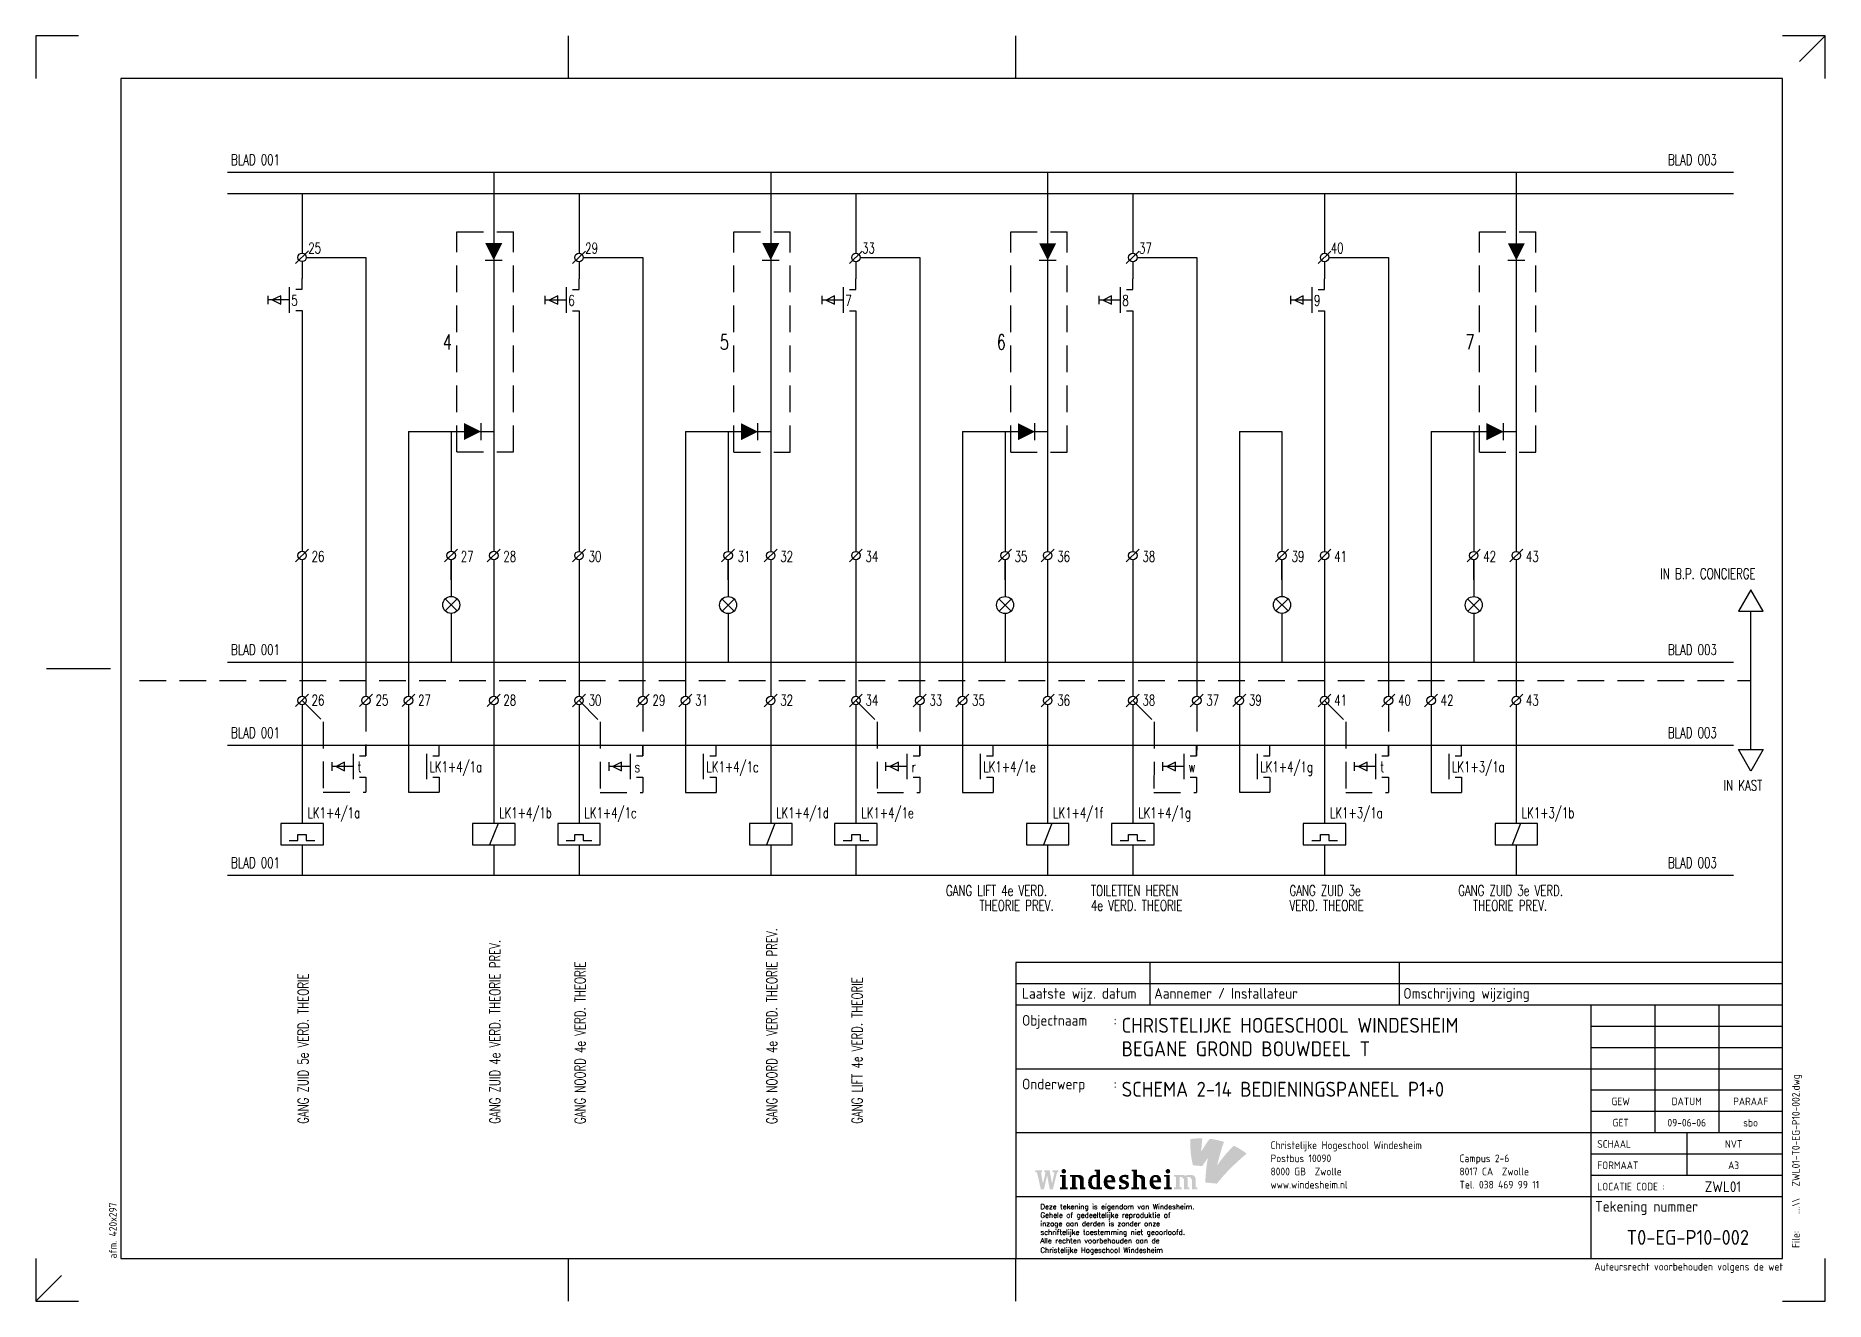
# Model space of a CAD drawing. Header units: millimetres. Extents: x 0 to 420, y 0 to 297.
import ezdxf
from ezdxf.enums import TextEntityAlignment as Align

# ---------------------------------------------------------------- set-up
doc = ezdxf.new("R2010")
doc.units = ezdxf.units.MM
doc.linetypes.add('HIDDEN', pattern=[9.375, 6.25, -3.125])
for name, color, linetype in [('00att018', 1, 'CONTINUOUS'), ('00att025', 2, 'CONTINUOUS'), ('00att035', 3, 'CONTINUOUS'), ('00att050', 4, 'CONTINUOUS'), ('00kad018', 1, 'CONTINUOUS'), ('00kad025', 2, 'CONTINUOUS'), ('00kad070', 5, 'CONTINUOUS'), ('BL$2----_KADER', 7, 'CONTINUOUS'), ('BL$4----_LOGO', 7, 'CONTINUOUS'), ('BL$4----_STEMPEL', 7, 'CONTINUOUS'), ('ByLayer', 2, 'CONTINUOUS'), ('D25', 1, 'CONTINUOUS'), ('D35', 2, 'CONTINUOUS'), ('LAAG_1', 160, 'CONTINUOUS')]:
    doc.layers.add(name, color=color, linetype=linetype)
doc.styles.add('EDU', font='ROMANS.SHX', dxfattribs={"height": 2.5})
doc.styles.add('ISO', font='isocp.shx')
doc.styles.add('ROMANS', font='ROMANS.SHX', dxfattribs={"width": 0.7})

# ---------------------------------------------------------------- blocks, each defined once
blk = doc.blocks.new('a3-windesheim-hor')
at = {"layer": '00kad018', "color": 1}
for p, q in [((0, 297), (0, 287)), ((10, 297), (0, 297)), ((125, 287), (125, 297)), ((230, 287), (230, 297)), ((420, 297), (410, 297)), ((420, 297), (414, 291)), ((420, 287), (420, 297)), ((2.5, 148.5), (17.5, 148.5)), ((0, 10), (0, 0)), ((125, 0), (125, 10)), ((230, 0), (230, 10)), ((420, 0), (420, 10)), ((0, 0), (6, 6)), ((0, 0), (10, 0)), ((410, 0), (420, 0))]:
    blk.add_line(p, q, dxfattribs=at)
at = {"layer": '00kad070', "color": 5}
for p, q in [((20, 287), (20, 10)), ((410, 287), (20, 287)), ((410, 10), (410, 287)), ((20, 10), (410, 10))]:
    blk.add_line(p, q, dxfattribs=at)
at = {"layer": '00att018', "color": 1, "style": 'ISO'}
blk.add_text('afm. 420x297', height=1.8, rotation=90, dxfattribs=at).set_placement((19, 10))
blk.add_text('Auteursrecht voorbehouden volgens de wet', height=1.8, dxfattribs=at).set_placement((410.08, 7.2), align=Align.RIGHT)
blk = doc.blocks.new('AI9-BLK4')
at = {"layer": 'LAAG_1'}
h = blk.add_hatch(color=40, dxfattribs=at)
edge = h.paths.add_edge_path()
edge.add_spline(control_points=[(7.13, 7.18), (4.76, 4.71), (2.6, 2.64), (-0.67, -2.09), (0, 0.48), (1.33, 5.88), (2.58, 8.98), (0.66, 9.66), (-2.22, 10.26), (-4.13, 10.42), (-5.47, 8.84), (-7.52, 5.49), (-8.07, 4.43), (-8, 6.89), (-7.74, 9.27), (-7.64, 10.61), (-9.57, 10.7), (-11, 10.61), (-13.21, 10.31), (-13.29, 6), (-13.05, 2.03), (-12.01, -2), (-10.76, -2.09), (-7.6, -2.36), (-7.6, -2.36), (-7.12, -1.66), (-6.13, -0.03), (-4.98, 1.41), (-5.44, -0.9), (-5.87, -4.06), (-6.06, -7.16), (-6.12, -8.14), (-6.15, -9.12), (-6.16, -10.06), (-4.67, -10.18), (-0.96, -10.58), (-0.72, -10.61), (-0.72, -10.61), (-0.71, -10.6), (-0.71, -10.6), (-0.7, -10.59), (-0.7, -10.58), (-0.69, -10.58), (0.69, -8.77), (2.26, -6.96), (3.63, -5.5), (4.7, -4.37), (5.74, -3.33), (6.72, -2.37), (9.27, 0.11), (11.5, 2.08), (13.21, 3.49), (11.03, 5.13), (9.48, 6.13), (7.13, 7.18)], knot_values=[0, 0, 0, 0, 1, 1, 1, 2, 2, 2, 3, 3, 3, 4, 4, 4, 5, 5, 5, 6, 6, 6, 7, 7, 7, 8, 8, 8, 9, 9, 9, 10, 10, 10, 11, 11, 11, 12, 12, 12, 13, 13, 13, 14, 14, 14, 15, 15, 15, 16, 16, 16, 17, 17, 17, 18, 18, 18, 18], degree=3, periodic=0)
h = blk.add_hatch(color=154, dxfattribs=at)
edge = h.paths.add_edge_path()
edge.add_spline(control_points=[(-0.71, -10.6), (-0.71, -10.6), (-0.71, -10.6), (-0.71, -10.6), (-0.74, -10.63), (-0.72, -10.62), (-0.71, -10.6)], knot_values=[0, 0, 0, 0, 1, 1, 1, 2, 2, 2, 2], degree=3, periodic=0)
h = blk.add_hatch(color=154, dxfattribs=at)
edge = h.paths.add_edge_path()
edge.add_spline(control_points=[(-0.71, -10.6), (-0.71, -10.6), (-0.7, -10.6), (-0.7, -10.6), (-0.67, -10.57), (-0.69, -10.59), (-0.71, -10.6)], knot_values=[0, 0, 0, 0, 1, 1, 1, 2, 2, 2, 2], degree=3, periodic=0)
blk = doc.blocks.new('AI9-BLK3')
at = {"layer": 'LAAG_1'}
h = blk.add_hatch(color=154, dxfattribs=at)
edge = h.paths.add_edge_path()
edge.add_spline(control_points=[(-27.78, 3.24), (-27.78, 3.24), (-29.75, -4.72), (-29.75, -4.72), (-29.75, -4.72), (-31.22, -4.72), (-31.22, -4.72), (-31.22, -4.72), (-32.46, 1.79), (-32.46, 1.79), (-32.46, 1.79), (-33.95, -4.72), (-33.95, -4.72), (-33.95, -4.72), (-35.41, -4.72), (-35.41, -4.72), (-35.41, -4.72), (-37.24, 3.24), (-37.24, 3.24), (-37.24, 3.24), (-38.03, 3.24), (-38.03, 3.24), (-38.03, 3.24), (-38.03, 4.16), (-38.03, 4.16), (-38.03, 4.16), (-34.81, 4.16), (-34.81, 4.16), (-34.81, 4.16), (-34.81, 3.24), (-34.81, 3.24), (-34.81, 3.24), (-35.38, 3.24), (-35.38, 3.24), (-35.38, 3.24), (-34.43, -2.11), (-34.43, -2.11), (-34.43, -2.11), (-33.18, 3.26), (-33.18, 3.26), (-33.18, 3.26), (-33.73, 3.26), (-33.73, 3.26), (-33.73, 3.26), (-33.73, 4.16), (-33.73, 4.16), (-33.73, 4.16), (-31.32, 4.16), (-31.32, 4.16), (-31.32, 4.16), (-30.15, -2.11), (-30.15, -2.11), (-30.15, -2.11), (-29.03, 3.24), (-29.03, 3.24), (-29.03, 3.24), (-29.84, 3.24), (-29.84, 3.24), (-29.84, 3.24), (-29.84, 4.16), (-29.84, 4.16), (-29.84, 4.16), (-27.18, 4.16), (-27.18, 4.16), (-27.18, 4.16), (-27.18, 3.24), (-27.18, 3.24), (-27.18, 3.24), (-27.78, 3.24), (-27.78, 3.24)], knot_values=[0, 0, 0, 0, 1, 1, 1, 2, 2, 2, 3, 3, 3, 4, 4, 4, 5, 5, 5, 6, 6, 6, 7, 7, 7, 8, 8, 8, 9, 9, 9, 10, 10, 10, 11, 11, 11, 12, 12, 12, 13, 13, 13, 14, 14, 14, 15, 15, 15, 16, 16, 16, 17, 17, 17, 18, 18, 18, 19, 19, 19, 20, 20, 20, 21, 21, 21, 22, 22, 22, 23, 23, 23, 23], degree=3, periodic=0)
h = blk.add_hatch(color=154, dxfattribs=at)
edge = h.paths.add_edge_path()
edge.add_spline(control_points=[(-26.42, -4.7), (-26.42, -4.7), (-26.42, -3.87), (-26.42, -3.87), (-26.42, -3.87), (-25.47, -3.87), (-25.47, -3.87), (-25.47, -3.87), (-25.47, 1.17), (-25.47, 1.17), (-25.47, 1.17), (-26.42, 1.17), (-26.42, 1.17), (-26.42, 1.17), (-26.42, 1.99), (-26.42, 1.99), (-26.42, 1.99), (-23.75, 1.99), (-23.75, 1.99), (-23.75, 1.99), (-23.75, -3.87), (-23.75, -3.87), (-23.75, -3.87), (-22.88, -3.87), (-22.88, -3.87), (-22.88, -3.87), (-22.88, -4.7), (-22.88, -4.7), (-22.88, -4.7), (-26.42, -4.7), (-26.42, -4.7)], knot_values=[0, 0, 0, 0, 1, 1, 1, 2, 2, 2, 3, 3, 3, 4, 4, 4, 5, 5, 5, 6, 6, 6, 7, 7, 7, 8, 8, 8, 9, 9, 9, 10, 10, 10, 10], degree=3, periodic=0)
edge = h.paths.add_edge_path()
edge.add_spline(control_points=[(-24.66, 2.67), (-25.25, 2.67), (-25.71, 3.15), (-25.71, 3.74), (-25.71, 4.33), (-25.25, 4.79), (-24.66, 4.79), (-24.07, 4.79), (-23.58, 4.33), (-23.58, 3.74), (-23.58, 3.15), (-24.07, 2.67), (-24.66, 2.67)], knot_values=[0, 0, 0, 0, 1, 1, 1, 2, 2, 2, 3, 3, 3, 4, 4, 4, 4], degree=3, periodic=0)
h = blk.add_hatch(color=154, dxfattribs=at)
edge = h.paths.add_edge_path()
edge.add_spline(control_points=[(-17.02, -4.7), (-17.02, -4.7), (-17.02, -0.94), (-17.02, -0.94), (-17.02, -0.3), (-17.19, 0.21), (-17.5, 0.52), (-17.87, 0.9), (-18.34, 1.07), (-18.89, 1.07), (-18.95, 1.07), (-19.03, 1.07), (-19.09, 1.06), (-19.09, 1.06), (-19.09, -3.87), (-19.09, -3.87), (-19.09, -3.87), (-18.24, -3.87), (-18.24, -3.87), (-18.24, -3.87), (-18.24, -4.7), (-18.24, -4.7), (-18.24, -4.7), (-21.72, -4.7), (-21.72, -4.7), (-21.72, -4.7), (-21.72, -3.87), (-21.72, -3.87), (-21.72, -3.87), (-20.8, -3.87), (-20.8, -3.87), (-20.8, -3.87), (-20.8, 1.17), (-20.8, 1.17), (-20.8, 1.17), (-21.72, 1.17), (-21.72, 1.17), (-21.72, 1.17), (-21.72, 1.99), (-21.72, 1.99), (-21.72, 1.99), (-19.44, 1.99), (-19.44, 1.99), (-19.15, 1.99), (-18.89, 2.03), (-18.56, 2.03), (-16.96, 2.03), (-16.32, 1.86), (-15.88, 1.41), (-15.46, 1), (-15.3, 0.57), (-15.3, -0.15), (-15.3, -0.15), (-15.3, -3.87), (-15.3, -3.87), (-15.3, -3.87), (-14.5, -3.87), (-14.5, -3.87), (-14.5, -3.87), (-14.5, -4.7), (-14.5, -4.7), (-14.5, -4.7), (-17.02, -4.7), (-17.02, -4.7)], knot_values=[0, 0, 0, 0, 1, 1, 1, 2, 2, 2, 3, 3, 3, 4, 4, 4, 5, 5, 5, 6, 6, 6, 7, 7, 7, 8, 8, 8, 9, 9, 9, 10, 10, 10, 11, 11, 11, 12, 12, 12, 13, 13, 13, 14, 14, 14, 15, 15, 15, 16, 16, 16, 17, 17, 17, 18, 18, 18, 19, 19, 19, 20, 20, 20, 21, 21, 21, 21], degree=3, periodic=0)
h = blk.add_hatch(color=154, dxfattribs=at)
edge = h.paths.add_edge_path(flags=16)
edge.add_spline(control_points=[(-6.76, -4.7), (-6.76, -4.7), (-6.76, -3.87), (-6.76, -3.87), (-6.76, -3.87), (-7.62, -3.87), (-7.62, -3.87), (-7.62, -3.87), (-7.62, 4.46), (-7.62, 4.46), (-7.62, 4.46), (-10.2, 4.46), (-10.2, 4.46), (-10.2, 4.46), (-10.2, 3.64), (-10.2, 3.64), (-10.2, 3.64), (-9.32, 3.64), (-9.32, 3.64), (-9.32, 3.64), (-9.32, 1.95), (-9.32, 1.95), (-9.59, 2), (-9.79, 2.04), (-10.19, 2.04), (-11.95, 2.04), (-13.23, 0.68), (-13.23, -1.45), (-13.23, -3.83), (-12.29, -4.77), (-10.28, -4.77), (-9.86, -4.77), (-9.32, -4.7), (-9.12, -4.7), (-9.12, -4.7), (-6.76, -4.7), (-6.76, -4.7)], knot_values=[0, 0, 0, 0, 1, 1, 1, 2, 2, 2, 3, 3, 3, 4, 4, 4, 5, 5, 5, 6, 6, 6, 7, 7, 7, 8, 8, 8, 9, 9, 9, 10, 10, 10, 11, 11, 11, 12, 12, 12, 12], degree=3, periodic=0)
edge = h.paths.add_edge_path()
edge.add_spline(control_points=[(-9.28, -3.73), (-9.49, -3.76), (-9.62, -3.78), (-9.79, -3.78), (-10.77, -3.78), (-11.52, -3.12), (-11.52, -1.21), (-11.52, 0.4), (-10.88, 1.06), (-10, 1.06), (-9.71, 1.06), (-9.48, 1.02), (-9.28, 0.97), (-9.28, 0.97), (-9.28, -3.73), (-9.28, -3.73)], knot_values=[0, 0, 0, 0, 1, 1, 1, 2, 2, 2, 3, 3, 3, 4, 4, 4, 5, 5, 5, 5], degree=3, periodic=0)
h = blk.add_hatch(color=154, dxfattribs=at)
edge = h.paths.add_edge_path(flags=16)
edge.add_spline(control_points=[(-0.43, -1.4), (-0.43, 1.03), (-1.16, 2.05), (-3.05, 2.05), (-4.8, 2.05), (-5.93, 0.7), (-5.93, -1.35), (-5.93, -3.59), (-4.75, -4.76), (-2.66, -4.76), (-1.92, -4.76), (-1.25, -4.65), (-0.71, -4.43), (-0.71, -4.43), (-0.71, -3.47), (-0.71, -3.47), (-1.15, -3.57), (-1.59, -3.59), (-2.01, -3.59), (-3.43, -3.59), (-4.18, -2.54), (-4.18, -1.4), (-4.18, -1.4), (-0.43, -1.4), (-0.43, -1.4)], knot_values=[0, 0, 0, 0, 1, 1, 1, 2, 2, 2, 3, 3, 3, 4, 4, 4, 5, 5, 5, 6, 6, 6, 7, 7, 7, 8, 8, 8, 8], degree=3, periodic=0)
edge = h.paths.add_edge_path()
edge.add_spline(control_points=[(-2.19, -0.48), (-2.19, -0.48), (-4.21, -0.48), (-4.21, -0.48), (-4.21, 0.48), (-3.76, 1.08), (-3.17, 1.08), (-2.58, 1.08), (-2.19, 0.63), (-2.19, -0.48)], knot_values=[0, 0, 0, 0, 1, 1, 1, 2, 2, 2, 3, 3, 3, 3], degree=3, periodic=0)
h = blk.add_hatch(color=154, dxfattribs=at)
edge = h.paths.add_edge_path()
edge.add_spline(control_points=[(3.18, -4.79), (2.42, -4.79), (1.53, -4.63), (1.31, -4.55), (1.31, -4.55), (1.31, -2.67), (1.31, -2.67), (1.31, -2.67), (2.34, -2.67), (2.34, -2.67), (2.34, -2.67), (2.34, -3.62), (2.34, -3.62), (2.58, -3.7), (2.94, -3.79), (3.32, -3.79), (4.14, -3.79), (4.53, -3.52), (4.53, -3.03), (4.53, -2.53), (4.09, -2.3), (3.53, -2.1), (3.53, -2.1), (2.71, -1.81), (2.71, -1.81), (1.84, -1.5), (1.32, -0.99), (1.32, 0.08), (1.32, 1.19), (2.31, 2.08), (3.93, 2.08), (4.57, 2.08), (5.29, 2), (5.66, 1.88), (5.66, 1.88), (5.66, 0.04), (5.66, 0.04), (5.66, 0.04), (4.69, 0.04), (4.69, 0.04), (4.69, 0.04), (4.69, 1), (4.69, 1), (4.43, 1.07), (4.17, 1.11), (3.89, 1.11), (3.16, 1.11), (2.8, 0.83), (2.8, 0.37), (2.8, -0.04), (3.05, -0.24), (3.64, -0.43), (3.64, -0.43), (4.44, -0.7), (4.44, -0.7), (5.37, -1.01), (6, -1.57), (6, -2.6), (6, -4), (4.84, -4.79), (3.18, -4.79)], knot_values=[0, 0, 0, 0, 1, 1, 1, 2, 2, 2, 3, 3, 3, 4, 4, 4, 5, 5, 5, 6, 6, 6, 7, 7, 7, 8, 8, 8, 9, 9, 9, 10, 10, 10, 11, 11, 11, 12, 12, 12, 13, 13, 13, 14, 14, 14, 15, 15, 15, 16, 16, 16, 17, 17, 17, 18, 18, 18, 19, 19, 19, 20, 20, 20, 20], degree=3, periodic=0)
h = blk.add_hatch(color=154, dxfattribs=at)
edge = h.paths.add_edge_path()
edge.add_spline(control_points=[(11.81, -4.7), (11.81, -4.7), (11.81, -1.02), (11.81, -1.02), (11.81, -0.32), (11.67, 0.19), (11.34, 0.52), (10.95, 0.91), (10.48, 1.07), (9.97, 1.07), (9.88, 1.07), (9.79, 1.06), (9.75, 1.06), (9.75, 1.06), (9.75, -3.87), (9.75, -3.87), (9.75, -3.87), (10.59, -3.87), (10.59, -3.87), (10.59, -3.87), (10.59, -4.7), (10.59, -4.7), (10.59, -4.7), (7.11, -4.7), (7.11, -4.7), (7.11, -4.7), (7.11, -3.87), (7.11, -3.87), (7.11, -3.87), (8.03, -3.87), (8.03, -3.87), (8.03, -3.87), (8.03, 3.64), (8.03, 3.64), (8.03, 3.64), (7.16, 3.64), (7.16, 3.64), (7.16, 3.64), (7.16, 4.46), (7.16, 4.46), (7.16, 4.46), (9.75, 4.46), (9.75, 4.46), (9.75, 4.46), (9.75, 1.99), (9.75, 1.99), (9.93, 2), (10.23, 2.03), (10.54, 2.03), (11.88, 2.03), (12.52, 1.84), (12.96, 1.4), (13.39, 0.97), (13.53, 0.51), (13.53, -0.15), (13.53, -0.15), (13.53, -3.87), (13.53, -3.87), (13.53, -3.87), (14.34, -3.87), (14.34, -3.87), (14.34, -3.87), (14.34, -4.7), (14.34, -4.7), (14.34, -4.7), (11.81, -4.7), (11.81, -4.7)], knot_values=[0, 0, 0, 0, 1, 1, 1, 2, 2, 2, 3, 3, 3, 4, 4, 4, 5, 5, 5, 6, 6, 6, 7, 7, 7, 8, 8, 8, 9, 9, 9, 10, 10, 10, 11, 11, 11, 12, 12, 12, 13, 13, 13, 14, 14, 14, 15, 15, 15, 16, 16, 16, 17, 17, 17, 18, 18, 18, 19, 19, 19, 20, 20, 20, 21, 21, 21, 22, 22, 22, 22], degree=3, periodic=0)
h = blk.add_hatch(color=154, dxfattribs=at)
edge = h.paths.add_edge_path(flags=16)
edge.add_spline(control_points=[(21.09, -1.4), (21.09, 1.03), (20.36, 2.05), (18.47, 2.05), (16.72, 2.05), (15.6, 0.7), (15.6, -1.35), (15.6, -3.59), (16.77, -4.76), (18.87, -4.76), (19.6, -4.76), (20.27, -4.65), (20.81, -4.43), (20.81, -4.43), (20.81, -3.47), (20.81, -3.47), (20.37, -3.57), (19.93, -3.59), (19.52, -3.59), (18.09, -3.59), (17.35, -2.54), (17.35, -1.4), (17.35, -1.4), (21.09, -1.4), (21.09, -1.4)], knot_values=[0, 0, 0, 0, 1, 1, 1, 2, 2, 2, 3, 3, 3, 4, 4, 4, 5, 5, 5, 6, 6, 6, 7, 7, 7, 8, 8, 8, 8], degree=3, periodic=0)
edge = h.paths.add_edge_path()
edge.add_spline(control_points=[(19.33, -0.48), (19.33, -0.48), (17.31, -0.48), (17.31, -0.48), (17.31, 0.48), (17.76, 1.08), (18.35, 1.08), (18.94, 1.08), (19.33, 0.63), (19.33, -0.48)], knot_values=[0, 0, 0, 0, 1, 1, 1, 2, 2, 2, 3, 3, 3, 3], degree=3, periodic=0)
h = blk.add_hatch(color=154, dxfattribs=at)
edge = h.paths.add_edge_path()
edge.add_spline(control_points=[(22.47, -4.7), (22.47, -4.7), (22.47, -3.87), (22.47, -3.87), (22.47, -3.87), (23.42, -3.87), (23.42, -3.87), (23.42, -3.87), (23.42, 1.17), (23.42, 1.17), (23.42, 1.17), (22.47, 1.17), (22.47, 1.17), (22.47, 1.17), (22.47, 1.99), (22.47, 1.99), (22.47, 1.99), (25.13, 1.99), (25.13, 1.99), (25.13, 1.99), (25.13, -3.87), (25.13, -3.87), (25.13, -3.87), (26, -3.87), (26, -3.87), (26, -3.87), (26, -4.7), (26, -4.7), (26, -4.7), (22.47, -4.7), (22.47, -4.7)], knot_values=[0, 0, 0, 0, 1, 1, 1, 2, 2, 2, 3, 3, 3, 4, 4, 4, 5, 5, 5, 6, 6, 6, 7, 7, 7, 8, 8, 8, 9, 9, 9, 10, 10, 10, 10], degree=3, periodic=0)
edge = h.paths.add_edge_path()
edge.add_spline(control_points=[(24.23, 2.67), (23.64, 2.67), (23.18, 3.15), (23.18, 3.74), (23.18, 4.33), (23.64, 4.79), (24.23, 4.79), (24.82, 4.79), (25.31, 4.33), (25.31, 3.74), (25.31, 3.15), (24.82, 2.67), (24.23, 2.67)], knot_values=[0, 0, 0, 0, 1, 1, 1, 2, 2, 2, 3, 3, 3, 4, 4, 4, 4], degree=3, periodic=0)
h = blk.add_hatch(color=154, dxfattribs=at)
edge = h.paths.add_edge_path()
edge.add_spline(control_points=[(35.52, -4.7), (35.52, -4.7), (35.52, -0.89), (35.52, -0.89), (35.52, -0.3), (35.34, 0.21), (35.04, 0.52), (34.66, 0.9), (34.24, 1.07), (33.55, 1.07), (33.41, 1.07), (33.28, 1.05), (33.17, 1.03), (33.4, 0.83), (33.52, 0.35), (33.52, -0.07), (33.52, -0.07), (33.52, -3.87), (33.52, -3.87), (33.52, -3.87), (34.3, -3.87), (34.3, -3.87), (34.3, -3.87), (34.3, -4.7), (34.3, -4.7), (34.3, -4.7), (31.82, -4.7), (31.82, -4.7), (31.82, -4.7), (31.82, -0.89), (31.82, -0.89), (31.82, -0.18), (31.64, 0.24), (31.34, 0.53), (30.95, 0.92), (30.5, 1.07), (30.01, 1.07), (29.96, 1.07), (29.9, 1.06), (29.8, 1.06), (29.8, 1.06), (29.8, -3.87), (29.8, -3.87), (29.8, -3.87), (30.64, -3.87), (30.64, -3.87), (30.64, -3.87), (30.64, -4.7), (30.64, -4.7), (30.64, -4.7), (27.17, -4.7), (27.17, -4.7), (27.17, -4.7), (27.17, -3.87), (27.17, -3.87), (27.17, -3.87), (28.09, -3.87), (28.09, -3.87), (28.09, -3.87), (28.09, 1.17), (28.09, 1.17), (28.09, 1.17), (27.17, 1.17), (27.17, 1.17), (27.17, 1.17), (27.17, 1.99), (27.17, 1.99), (27.17, 1.99), (29.58, 1.99), (29.58, 1.99), (29.86, 1.99), (30.2, 2.03), (30.42, 2.03), (31.35, 2.03), (31.94, 1.93), (32.49, 1.67), (32.96, 1.86), (33.67, 2.01), (34.45, 2.01), (35.63, 2.01), (36.25, 1.82), (36.67, 1.4), (37.08, 0.99), (37.23, 0.53), (37.23, -0.08), (37.23, -0.08), (37.23, -3.87), (37.23, -3.87), (37.23, -3.87), (38.03, -3.87), (38.03, -3.87), (38.03, -3.87), (38.03, -4.7), (38.03, -4.7), (38.03, -4.7), (35.52, -4.7), (35.52, -4.7)], knot_values=[0, 0, 0, 0, 1, 1, 1, 2, 2, 2, 3, 3, 3, 4, 4, 4, 5, 5, 5, 6, 6, 6, 7, 7, 7, 8, 8, 8, 9, 9, 9, 10, 10, 10, 11, 11, 11, 12, 12, 12, 13, 13, 13, 14, 14, 14, 15, 15, 15, 16, 16, 16, 17, 17, 17, 18, 18, 18, 19, 19, 19, 20, 20, 20, 21, 21, 21, 22, 22, 22, 23, 23, 23, 24, 24, 24, 25, 25, 25, 26, 26, 26, 27, 27, 27, 28, 28, 28, 29, 29, 29, 30, 30, 30, 31, 31, 31, 32, 32, 32, 32], degree=3, periodic=0)
blk = doc.blocks.new('AI9-BLK2')
at = {"layer": 'LAAG_1', "color": 7}
for name, p in [('AI9-BLK4', (36.4, 1.35)), ('AI9-BLK3', (-11.59, -7.17))]:
    blk.add_blockref(name, p, dxfattribs=at)
blk = doc.blocks.new('CHW_ONDERHOEK')
at = {"layer": '00kad025', "color": 2}
for p, q in [((-190, 79.5), (-190, 69.5)), ((-10, 79.5), (-190, 79.5)), ((-158.5, 79.5), (-158.5, 69.5)), ((-100, 79.5), (-100, 69.5)), ((-10, 74.5), (-190, 74.5)), ((-40, 69.5), (-40, 39.5)), ((-25, 69.5), (-25, 39.5)), ((-10, 64.5), (-55, 64.5)), ((-10, 59.5), (-55, 59.5)), ((-10, 54.5), (-55, 54.5)), ((-10, 49.5), (-55, 49.5)), ((-32.5, 39.5), (-32.5, 34.5)), ((-32.5, 34.5), (-32.5, 29.5))]:
    blk.add_line(p, q, dxfattribs=at)
at = {"layer": '00kad070', "color": 5}
for p, q in [((-10, 69.5), (-190, 69.5)), ((-190, 69.5), (-190, 10)), ((-55, 69.5), (-55, 10)), ((-55, 54.5), (-190, 54.5)), ((-10, 44.5), (-55, 44.5)), ((-10, 39.5), (-190, 39.5)), ((-10, 34.5), (-55, 34.5)), ((-10, 29.5), (-55, 29.5)), ((-55, 24.5), (-190, 24.5)), ((-10, 24.5), (-55, 24.5))]:
    blk.add_line(p, q, dxfattribs=at)
at = {"layer": 'LAAG_1', "color": 7, "xscale": 0.5, "yscale": 0.5, "zscale": 0.5}
blk.add_blockref('AI9-BLK2', (-160.6, 32.22), dxfattribs=at)
at = {"layer": '00att018', "color": 1, "style": 'ISO'}
for s, p in [('GEW', (-48, 46)), ('DATUM', (-32.5, 46)), ('PARAAF', (-17.5, 46)), ('GET', (-48, 41))]:
    blk.add_text(s, height=1.8, dxfattribs=at).set_placement(p, align=Align.CENTER)
for s, p in [('SCHAAL', (-53.5, 36)), ('FORMAAT', (-53.5, 31))]:
    blk.add_text(s, height=1.8, dxfattribs=at).set_placement(p)
at = {"layer": '00att018', "color": 1, "linetype": 'Continuous', "style": 'EDU'}
for s, p in [('Deze tekening is eigendom van Windesheim.', (-184.2, 21.6)), ('Gehele of gedeeltelijke reproduktie of', (-184.2, 19.6)), ('inzage aan derden is zonder onze', (-184.2, 17.6)), ('schriftelijke toestemming niet geoorloofd.', (-184.2, 15.6)), ('Alle rechten voorbehouden aan de', (-184.2, 13.6)), ('Christelijke Hogeschool Windesheim', (-184.2, 11.38))]:
    blk.add_text(s, height=1.2, dxfattribs=at).set_placement(p)
at = {"layer": '00att018', "color": 1, "style": 'ISO', "width": 0.9}
blk.add_text('....\\\\', height=1.8, rotation=90, dxfattribs=at).set_placement((-6, 20.5))
at = {"layer": '00att018', "color": 1, "style": 'ISO'}
blk.add_text('File:', height=1.8, rotation=90, dxfattribs=at).set_placement((-6, 12.5))
for tag, p in [('WZ_CODED', (-48, 66.07)), ('WZ_DATUMD', (-32.5, 66.07)), ('WZ_WZGOEDD', (-17.5, 66.07)), ('WZ_CODEC', (-48, 61.07)), ('WZ_DATUMC', (-32.5, 61.07)), ('WZ_WZGOEDC', (-17.5, 61.07)), ('WZ_CODEB', (-48, 56.07)), ('WZ_DATUMB', (-32.5, 56.07)), ('WZ_WZGOEDB', (-17.5, 56.07)), ('WZ_CODEA', (-48, 51.07)), ('WZ_DATUMA', (-32.5, 51.07)), ('WZ_WZGOEDA', (-17.5, 51.07)), ('TKDATCREAT', (-32.5, 41)), ('TKINIT', (-17.5, 41)), ('TKSCHAAL', (-21.5, 36)), ('TKFORMAAT', (-21.5, 31))]:
    blk.add_attdef(tag, text='', height=1.8, dxfattribs=at).set_placement(p, align=Align.CENTER)
blk.add_attdef('DWGNAME', (-6, 26.93), '', height=1.8, rotation=90, dxfattribs=at)
at = {"layer": '00att025', "color": 2, "style": 'ISO'}
for s, p in [('Objectnaam', (-188.5, 64.67)), ('Onderwerp', (-188.5, 49.72)), ('Tekening nummer', (-54, 21))]:
    blk.add_text(s, height=2.5, dxfattribs=at).set_placement(p)
at = {"layer": '00att025', "style": 'ISO'}
for p in [(-167.02, 64.67), (-167.02, 49.78)]:
    blk.add_text(':', height=2.5, dxfattribs=at).set_placement(p)
at = {"layer": '00att025', "color": 1, "style": 'ISO'}
blk.add_text('LOCATIE CODE :', height=1.8, dxfattribs=at).set_placement((-53.5, 26))
at = {"layer": '00att025', "color": 2, "style": 'ISO'}
for tag, p in [('WZ_DATUM', (-184, 75.9)), ('WZ_AANNEMER_INSTALATEUR', (-157.5, 75.9)), ('WZ_OMSCHR', (-99, 75.9))]:
    blk.add_attdef(tag, p, '', height=2.5, dxfattribs=at)
at = {"layer": '00att025', "color": 3, "style": 'ISO'}
blk.add_attdef('TKVRIJ2', text='', height=2.5, dxfattribs=at).set_placement((-24, 25.62), align=Align.CENTER)
at = {"layer": '00att035', "color": 3, "style": 'ISO'}
for s, p in [('Laatste wijz. datum', (-188.5, 71)), ('Aannemer / Installateur', (-157.5, 71)), ('Omschrijving wijziging', (-99, 71))]:
    blk.add_text(s, height=2.5, dxfattribs=at).set_placement(p)
for tag, p in [('PROMSCHR', (-165.14, 63)), ('TK1OMSCHR', (-165.14, 57.5)), ('TK2OMSCHR', (-165.14, 48)), ('TKVRIJ1', (-165.14, 42.5))]:
    blk.add_attdef(tag, p, '', height=3.5, dxfattribs=at)
at = {"layer": '00att050', "color": 4, "style": 'ISO'}
blk.add_attdef('TKFASE', text='', height=5, dxfattribs=at).set_placement((-14.5, 82), align=Align.RIGHT)
blk.add_attdef('TKTEKNR', text='', height=3.5, dxfattribs=at).set_placement((-32.25, 13.23), align=Align.CENTER)
at = {"layer": 'BL$4----_LOGO', "color": 1, "style": 'ISO'}
for s, p in [('Christelijke Hogeschool Windesheim', (-130.19, 35.71)), ('Postbus 10090', (-130.19, 32.63)), ('Campus 2-6', (-85.85, 32.63)), ('8000 GB  Zwolle', (-130.19, 29.54)), ('8017 CA  Zwolle', (-85.85, 29.54)), ('www.windesheim.nl', (-130.19, 26.45)), ('Tel. 038 469 99 11', (-85.85, 26.45))]:
    blk.add_text(s, height=1.8, dxfattribs=at).set_placement(p)
blk = doc.blocks.new('SCHAK-03')
at = {"layer": 'ByLayer', "color": 1}
for p, q in [((0, 7.5), (0, 10)), ((-1.5, 7.5), (0, 7.5)), ((-1.5, 2.5), (0, 2.5)), ((0, 2.5), (0, 0))]:
    blk.add_line(p, q, dxfattribs=at)
at = {"layer": 'ByLayer'}
for p, q in [((-8, 6), (-8, 4)), ((-3, 8), (-3, 2))]:
    blk.add_line(p, q, dxfattribs=at)
at = {"layer": 'ByLayer', "color": 1, "linetype": 'HIDDEN'}
blk.add_line((-3, 5), (-8, 5), dxfattribs=at)
at = {"layer": 'D25'}
for p, q in [((-5, 6), (-7, 5)), ((-7, 5), (-5, 4)), ((-5, 4), (-5, 6))]:
    blk.add_line(p, q, dxfattribs=at)
blk = doc.blocks.new('KLEM')
at = {"layer": 'D25'}
blk.add_line((-1.54, -0.45), (1.5, 2.5), dxfattribs=at)
at = {"layer": 'D35'}
blk.add_circle((0, 1), 1, dxfattribs=at)
blk = doc.blocks.new('DIODE')
at = {"layer": 'ByLayer'}
blk.add_line((-2, 0), (2, 0), dxfattribs=at)
blk.add_solid([(-2, 4), (2, 4), (0, 0)], dxfattribs=at)
blk = doc.blocks.new('SIGL-WIT')
at = {"layer": 'D25'}
for p, q in [((1.41, 1.41), (-1.41, -1.41)), ((-1.41, 1.41), (1.41, -1.41))]:
    blk.add_line(p, q, dxfattribs=at)
at = {"layer": 'D35'}
blk.add_circle((0, 0), 2, dxfattribs=at)
blk = doc.blocks.new('MAGN-1')
at = {"layer": 'D25'}
blk.add_line((1, 5), (-1, 0), dxfattribs=at)
at = {"layer": 'D35'}
blk.add_lwpolyline([(-5, 5), (-5, 0), (5, 0), (5, 5), (-5, 5)], dxfattribs=at)
blk = doc.blocks.new('MAGN-2')
at = {"layer": 'D25'}
for p, q in [((-3, 1), (-1, 1)), ((-1, 1), (-0.99, 2.44)), ((-0.99, 2.44), (0.98, 2.44)), ((0.98, 2.44), (1, 1)), ((1, 1), (3, 1))]:
    blk.add_line(p, q, dxfattribs=at)
at = {"layer": 'D35'}
blk.add_lwpolyline([(-5, 5), (-5, 0), (5, 0), (5, 5), (-5, 5)], dxfattribs=at)
blk = doc.blocks.new('SCHAK-01')
at = {"layer": 'ByLayer', "color": 1}
for p, q in [((0, 7.5), (0, 10)), ((-1.5, 7.5), (0, 7.5)), ((-1.5, 2.5), (0, 2.5)), ((0, 2.5), (0, 0))]:
    blk.add_line(p, q, dxfattribs=at)
at = {"layer": 'ByLayer'}
blk.add_line((-3, 8), (-3, 2), dxfattribs=at)

msp = doc.modelspace()

# ---------------------------------------------------------------- linework, layer by layer
at = {"layer": 'D25'}
for p, q in [((45, 265), (398.5, 265)), ((107.5, 265), (107.5, 204.11)), ((172.5, 264.98), (172.5, 204.09)), ((237.5, 264.98), (237.5, 204.09)), ((347.5, 264.98), (347.5, 204.09)), ((45, 260), (398.5, 260)), ((62.5, 260), (62.5, 246)), ((127.5, 259.98), (127.5, 245.98)), ((192.5, 259.98), (192.5, 245.98)), ((257.5, 259.98), (257.5, 245.98)), ((302.5, 259.98), (302.5, 245.98)), ((62.5, 244), (62.5, 240)), ((63.5, 245), (77.5, 245)), ((77.5, 245), (77.5, 142)), ((127.5, 243.98), (127.5, 239.98)), ((128.5, 244.98), (142.5, 244.98)), ((142.5, 244.98), (142.5, 141.98)), ((192.5, 243.98), (192.5, 239.98)), ((193.5, 244.98), (207.5, 244.98)), ((207.5, 244.98), (207.5, 141.98)), ((257.5, 243.98), (257.5, 239.98)), ((258.5, 244.98), (272.5, 244.98)), ((272.5, 244.98), (272.5, 141.98)), ((302.5, 243.98), (302.5, 239.98)), ((303.5, 244.98), (317.5, 244.98)), ((317.5, 244.98), (317.5, 141.98)), ((62.5, 232.5), (62.5, 176.01)), ((127.5, 232.48), (127.5, 175.99)), ((192.5, 232.48), (192.5, 175.99)), ((257.5, 232.48), (257.5, 175.99)), ((302.5, 232.48), (302.5, 175.99)), ((87.5, 204.11), (107.5, 204.11)), ((87.5, 204.11), (87.5, 142)), ((97.5, 204.11), (97.5, 176.01)), ((107.5, 204.11), (107.5, 176.01)), ((152.5, 204.09), (152.5, 141.98)), ((152.5, 204.09), (172.5, 204.09)), ((162.5, 204.09), (162.5, 175.99)), ((172.5, 204.09), (172.5, 175.99)), ((217.5, 204.09), (217.5, 141.98)), ((217.5, 204.09), (237.5, 204.09)), ((227.5, 204.09), (227.5, 175.99)), ((237.5, 204.09), (237.5, 175.99)), ((282.5, 204.11), (282.5, 142)), ((282.5, 204.11), (292.5, 204.11)), ((292.5, 204.11), (292.5, 176.01)), ((327.5, 204.09), (327.5, 141.98)), ((327.5, 204.09), (347.5, 204.09)), ((337.5, 204.09), (337.5, 175.99)), ((347.5, 204.09), (347.5, 175.99)), ((62.5, 174.01), (62.5, 142)), ((97.5, 174.01), (97.5, 165.42)), ((97.5, 169.3), (97.5, 174.01)), ((107.5, 174.01), (107.5, 142)), ((127.5, 173.99), (127.5, 141.98)), ((162.5, 173.99), (162.5, 165.4)), ((162.5, 169.28), (162.5, 173.99)), ((172.5, 173.99), (172.5, 141.98)), ((192.5, 173.99), (192.5, 141.98)), ((227.5, 173.99), (227.5, 165.4)), ((227.5, 169.28), (227.5, 173.99)), ((237.5, 173.99), (237.5, 141.98)), ((257.5, 173.99), (257.5, 141.98)), ((292.5, 174.01), (292.5, 165.42)), ((292.5, 169.29), (292.5, 174.01)), ((302.5, 173.99), (302.5, 141.98)), ((337.5, 169.28), (337.5, 173.99)), ((337.5, 173.99), (337.5, 165.4)), ((347.5, 173.99), (347.5, 141.98)), ((97.5, 161.42), (97.5, 150)), ((162.5, 161.4), (162.5, 149.98)), ((227.5, 161.4), (227.5, 149.98)), ((292.5, 161.42), (292.5, 150)), ((337.5, 161.4), (337.5, 149.98)), ((402.56, 129.45), (402.56, 161.95)), ((45, 150), (398.5, 150)), ((62.5, 140), (62.5, 112.13)), ((87.5, 140), (87.5, 119.44)), ((107.5, 140), (107.5, 112.13)), ((127.5, 139.98), (127.5, 112.11)), ((152.5, 139.98), (152.5, 119.42)), ((172.5, 139.98), (172.5, 112.11)), ((192.5, 139.98), (192.5, 112.11)), ((217.5, 139.98), (217.5, 119.42)), ((237.5, 139.98), (237.5, 112.11)), ((257.5, 139.98), (257.5, 112.11)), ((282.5, 140), (282.5, 119.44)), ((302.5, 139.98), (302.5, 112.11)), ((327.5, 139.98), (327.5, 119.42)), ((347.5, 139.98), (347.5, 112.11)), ((44.99, 130.51), (398.49, 130.51)), ((94.67, 123.01), (94.67, 119.44)), ((159.67, 122.99), (159.67, 119.42)), ((224.67, 122.99), (224.67, 119.42)), ((289.67, 123.01), (289.67, 119.44)), ((334.67, 122.99), (334.67, 119.42)), ((87.5, 119.44), (94.67, 119.44)), ((152.5, 119.42), (159.67, 119.42)), ((217.5, 119.42), (224.67, 119.42)), ((282.5, 119.44), (289.67, 119.44)), ((327.5, 119.42), (334.67, 119.42)), ((62.5, 107.13), (62.5, 100)), ((107.5, 107.13), (107.5, 100)), ((127.5, 107.11), (127.5, 99.98)), ((172.5, 107.11), (172.5, 99.98)), ((192.5, 107.11), (192.5, 99.98)), ((237.5, 107.11), (237.5, 99.98)), ((257.5, 107.11), (257.5, 99.98)), ((302.5, 107.11), (302.5, 99.98)), ((347.5, 107.11), (347.5, 99.98)), ((45, 100), (398.5, 100))]:
    msp.add_line(p, q, dxfattribs=at)
at = {"layer": 'D25', "color": 1, "linetype": 'HIDDEN'}
for p, q in [((98.82, 199.32), (98.82, 251)), ((98.82, 251), (112.1, 251)), ((112.1, 199.32), (112.1, 251)), ((163.82, 199.3), (163.82, 250.98)), ((163.82, 250.98), (177.1, 250.98)), ((177.1, 199.3), (177.1, 250.98)), ((228.82, 199.3), (228.82, 250.98)), ((228.82, 250.98), (242.1, 250.98)), ((242.1, 199.3), (242.1, 250.98)), ((338.82, 199.3), (338.82, 250.98)), ((338.82, 250.98), (352.1, 250.98)), ((352.1, 199.3), (352.1, 250.98)), ((98.82, 199.32), (112.1, 199.32)), ((163.82, 199.3), (177.1, 199.3)), ((228.82, 199.3), (242.1, 199.3)), ((338.82, 199.3), (352.1, 199.3)), ((62.5, 141), (67.49, 136.01)), ((77.5, 140), (77.47, 128.01)), ((127.5, 140.98), (132.49, 135.99)), ((142.5, 139.98), (142.47, 128)), ((192.5, 140.98), (197.49, 135.99)), ((207.5, 139.98), (207.47, 127.99)), ((257.5, 140.98), (262.49, 135.99)), ((272.5, 139.98), (272.47, 127.99)), ((302.5, 140.98), (307.49, 135.99)), ((317.5, 139.98), (317.47, 127.99)), ((67.49, 136.01), (67.45, 119.44)), ((132.49, 135.99), (132.45, 119.42)), ((197.49, 135.99), (197.45, 119.42)), ((262.49, 135.99), (262.45, 119.42)), ((307.49, 135.99), (307.45, 119.42)), ((77.47, 123.01), (77.46, 119.44)), ((142.47, 123), (142.46, 119.42)), ((207.47, 122.99), (207.46, 119.42)), ((272.47, 122.99), (272.46, 119.42)), ((317.47, 122.99), (317.46, 119.42)), ((67.45, 119.44), (77.46, 119.44)), ((132.45, 119.42), (142.46, 119.42)), ((197.45, 119.42), (207.46, 119.42)), ((262.45, 119.42), (272.46, 119.42)), ((307.45, 119.42), (317.46, 119.42))]:
    msp.add_line(p, q, dxfattribs=at)
at = {"layer": 'D25', "linetype": 'HIDDEN'}
msp.add_line((24.38, 145.7), (402.56, 145.7), dxfattribs=at)
at = {"layer": 'D35'}
for points in [[(405.47, 161.95), (402.56, 166.99), (399.65, 161.95)], [(405.47, 129.45), (402.56, 124.41), (399.65, 129.45)]]:
    msp.add_lwpolyline(points, close=True, dxfattribs=at)

# ---------------------------------------------------------------- block references
at = {"layer": 'BL$2----_KADER'}
msp.add_blockref('a3-windesheim-hor', (0, 0), dxfattribs=at)
at = {"layer": 'BL$4----_STEMPEL'}
ref = msp.add_blockref('CHW_ONDERHOEK', (420, 0), dxfattribs=at)
ref.add_attrib('TKTEKNR', 'T0-EG-P10-002', dxfattribs={"layer": '00att050', "color": 4, "height": 3.5, "style": 'ISO'}).set_placement((387.75, 13.23), align=Align.CENTER)
ref.add_attrib('TKDATCREAT', '09-06-06', dxfattribs={"layer": '00att018', "color": 1, "height": 1.8, "style": 'ISO'}).set_placement((387.5, 41), align=Align.CENTER)
ref.add_attrib('TKINIT', 'sbo', dxfattribs={"layer": '00att018', "color": 1, "height": 1.8, "style": 'ISO'}).set_placement((402.5, 41), align=Align.CENTER)
ref.add_attrib('TKSCHAAL', 'NVT', dxfattribs={"layer": '00att018', "color": 1, "height": 1.8, "style": 'ISO'}).set_placement((398.5, 36), align=Align.CENTER)
ref.add_attrib('TKFORMAAT', 'A3', dxfattribs={"layer": '00att018', "color": 1, "height": 1.8, "style": 'ISO'}).set_placement((398.5, 31), align=Align.CENTER)
ref.add_attrib('TKVRIJ2', 'ZWL01', dxfattribs={"layer": '00att025', "color": 3, "height": 2.5, "style": 'ISO'}).set_placement((396, 25.62), align=Align.CENTER)
ref.add_attrib('PROMSCHR', 'CHRISTELIJKE HOGESCHOOL WINDESHEIM', (254.86, 63), dxfattribs={"layer": '00att035', "color": 3, "height": 3.5, "style": 'ISO'})
ref.add_attrib('TK2OMSCHR', 'SCHEMA 2-14 BEDIENINGSPANEEL P1+0', (254.86, 48), dxfattribs={"layer": '00att035', "color": 3, "height": 3.5, "style": 'ISO'})
ref.add_attrib('TKFILE', 'ZWL01-T0-EG-P10-002.dwg', (414, 26.93), dxfattribs={"layer": '00att018', "color": 1, "height": 1.8, "rotation": 90, "style": 'ISO'})
ref.add_attrib('TK1OMSCHR', 'BEGANE GROND BOUWDEEL T', (254.86, 57.5), dxfattribs={"layer": '00att035', "color": 3, "height": 3.5, "style": 'ISO'})
at = {"layer": 'D25', "color": 1, "linetype": 'Continuous'}
for p in [(107.5, 244.34), (172.5, 244.33), (237.5, 244.32), (347.5, 244.32)]:
    msp.add_blockref('DIODE', p, dxfattribs=at)
at = {"layer": 'D25'}
for name, p in [('KLEM', (62.5, 244)), ('KLEM', (127.5, 243.98)), ('KLEM', (192.5, 243.98)), ('KLEM', (257.5, 243.98)), ('KLEM', (302.5, 243.98)), ('SCHAK-03', (62.5, 230)), ('SCHAK-03', (127.5, 229.98)), ('SCHAK-03', (192.5, 229.98)), ('SCHAK-03', (257.5, 229.98)), ('SCHAK-03', (302.5, 229.98)), ('KLEM', (62.5, 174.01)), ('KLEM', (97.5, 174.01)), ('KLEM', (107.5, 174.01)), ('KLEM', (127.5, 173.99)), ('KLEM', (162.5, 173.99)), ('KLEM', (172.5, 173.99)), ('KLEM', (192.5, 173.99)), ('KLEM', (227.5, 173.99)), ('KLEM', (237.5, 173.99)), ('KLEM', (257.5, 173.99)), ('KLEM', (292.5, 174.01)), ('KLEM', (302.5, 173.99)), ('KLEM', (337.5, 173.99)), ('KLEM', (347.5, 173.99)), ('SIGL-WIT', (97.5, 163.42)), ('SIGL-WIT', (162.5, 163.4)), ('SIGL-WIT', (227.5, 163.4)), ('SIGL-WIT', (292.5, 163.42)), ('SIGL-WIT', (337.5, 163.4)), ('KLEM', (62.5, 140)), ('KLEM', (77.5, 140)), ('KLEM', (87.5, 140)), ('KLEM', (107.5, 140)), ('KLEM', (127.5, 139.98)), ('KLEM', (142.5, 139.98)), ('KLEM', (152.5, 139.98)), ('KLEM', (172.5, 139.98)), ('KLEM', (192.5, 139.98)), ('KLEM', (207.5, 139.98)), ('KLEM', (217.5, 139.98)), ('KLEM', (237.5, 139.98)), ('KLEM', (257.5, 139.98)), ('KLEM', (272.5, 139.98)), ('KLEM', (282.5, 140)), ('KLEM', (302.5, 139.98)), ('KLEM', (317.5, 139.98)), ('KLEM', (327.5, 139.98)), ('KLEM', (347.5, 139.98)), ('SCHAK-03', (77.47, 120.51)), ('SCHAK-01', (94.67, 120.51)), ('SCHAK-03', (142.47, 120.5)), ('SCHAK-01', (159.67, 120.49)), ('SCHAK-03', (207.47, 120.49)), ('SCHAK-01', (224.67, 120.49)), ('SCHAK-03', (272.47, 120.49)), ('SCHAK-01', (289.67, 120.51)), ('SCHAK-03', (317.47, 120.49)), ('SCHAK-01', (334.67, 120.49)), ('MAGN-2', (62.5, 107.13)), ('MAGN-1', (107.5, 107.13)), ('MAGN-2', (127.5, 107.11)), ('MAGN-1', (172.5, 107.11)), ('MAGN-2', (192.5, 107.11)), ('MAGN-1', (237.5, 107.11)), ('MAGN-2', (257.5, 107.11)), ('MAGN-2', (302.5, 107.11)), ('MAGN-1', (347.5, 107.11))]:
    msp.add_blockref(name, p, dxfattribs=at)
at = {"layer": 'D25', "color": 1, "linetype": 'Continuous', "rotation": 90}
for p in [(104.5, 204.11), (169.5, 204.09), (234.5, 204.09), (344.5, 204.09)]:
    msp.add_blockref('DIODE', p, dxfattribs=at)

# ---------------------------------------------------------------- texts
at = {"layer": 'D25', "style": 'ROMANS', "width": 0.7}
for s, height, p in [('BLAD 001', 2.5, (45.83, 266.67)), ('BLAD 003', 2.5, (383.09, 266.67)), ('25', 2.5, (63.95, 245.93)), ('29', 2.5, (128.95, 245.91)), ('33', 2.5, (193.95, 245.91)), ('37', 2.5, (258.95, 245.9)), ('40', 2.5, (303.95, 245.91)), ('5', 2.5, (59.98, 233.66)), ('6', 2.5, (124.98, 233.64)), ('7', 2.5, (190.02, 233.64)), ('8', 2.5, (255.02, 233.64)), ('9', 2.5, (300.02, 233.64)), ('4', 3.5, (95.56, 223.38)), ('5', 3.5, (160.56, 223.36)), ('6', 3.5, (225.56, 223.36)), ('7', 3.5, (335.56, 223.36)), ('26', 2.5, (64.75, 173.57)), ('27', 2.5, (99.75, 173.57)), ('28', 2.5, (109.75, 173.57)), ('30', 2.5, (129.75, 173.55)), ('31', 2.5, (164.75, 173.55)), ('32', 2.5, (174.75, 173.55)), ('34', 2.5, (194.75, 173.55)), ('35', 2.5, (229.75, 173.55)), ('36', 2.5, (239.75, 173.55)), ('38', 2.5, (259.75, 173.55)), ('39', 2.5, (294.75, 173.57)), ('41', 2.5, (304.75, 173.55)), ('42', 2.5, (339.75, 173.55)), ('43', 2.5, (349.75, 173.55)), ('IN B.P. CONCIERGE', 2.5, (381.3, 169.48)), ('BLAD 001', 2.5, (45.83, 151.67)), ('BLAD 003', 2.5, (383.09, 151.67)), ('26', 2.5, (64.75, 139.82)), ('25', 2.5, (79.75, 139.82)), ('27', 2.5, (89.75, 139.82)), ('28', 2.5, (109.75, 139.82)), ('30', 2.5, (129.75, 139.8)), ('29', 2.5, (144.75, 139.8)), ('31', 2.5, (154.75, 139.8)), ('32', 2.5, (174.75, 139.8)), ('34', 2.5, (194.75, 139.8)), ('33', 2.5, (209.75, 139.8)), ('35', 2.5, (219.75, 139.8)), ('36', 2.5, (239.75, 139.8)), ('38', 2.5, (259.75, 139.8)), ('37', 2.5, (274.75, 139.8)), ('39', 2.5, (284.75, 139.82)), ('41', 2.5, (304.75, 139.8)), ('40', 2.5, (319.75, 139.8)), ('42', 2.5, (329.75, 139.8)), ('43', 2.5, (349.75, 139.8)), ('BLAD 001', 2.5, (45.83, 132.18)), ('BLAD 003', 2.5, (383.08, 132.18)), ('t', 2.5, (75.55, 124.18)), ('LK1+4/1a', 2.5, (92.39, 124.18)), ('LK1+4/1c', 2.5, (157.39, 124.16)), ('LK1+4/1e', 2.5, (222.39, 124.16)), ('LK1+4/1g', 2.5, (287.39, 124.17)), ('t', 2.5, (315.55, 124.16)), ('LK1+3/1a', 2.5, (332.39, 124.16)), ('s', 2.5, (140.55, 124.16)), ('r', 2.5, (205.55, 124.16)), ('w', 2.5, (270.55, 124.15)), ('IN KAST', 2.5, (396.16, 119.83)), ('LK1+4/1a', 2.5, (63.76, 113.39)), ('LK1+4/1b', 2.5, (108.76, 113.39)), ('LK1+4/1c', 2.5, (128.76, 113.37)), ('LK1+4/1d', 2.5, (173.76, 113.39)), ('LK1+4/1e', 2.5, (193.76, 113.37)), ('LK1+4/1f', 2.5, (238.76, 113.37)), ('LK1+4/1g', 2.5, (258.76, 113.39)), ('LK1+3/1a', 2.5, (303.76, 113.37)), ('LK1+3/1b', 2.5, (348.76, 113.39)), ('BLAD 001', 2.5, (45.83, 101.67)), ('BLAD 003', 2.5, (383.09, 101.67)), ('GANG LIFT 4e VERD.', 2.5, (213.64, 95.13)), ('TOILETTEN HEREN', 2.5, (247.66, 95.13)), ('GANG ZUID 3e', 2.5, (294.27, 95.14)), ('GANG ZUID 3e VERD.', 2.5, (333.86, 95.14)), ('THEORIE PREV.', 2.5, (221.51, 91.63)), ('4e VERD. THEORIE', 2.5, (247.66, 91.63)), ('VERD. THEORIE', 2.5, (294.27, 91.64)), ('THEORIE PREV.', 2.5, (337.34, 91.63))]:
    msp.add_text(s, height=height, dxfattribs=at).set_placement(p)
for s, p in [('GANG ZUID 4e VERD. THEORIE PREV.', (109.01, 41.62)), ('GANG NOORD 4e VERD. THEORIE PREV.', (174.01, 41.6)), ('GANG ZUID 5e VERD. THEORIE', (64.01, 41.62)), ('GANG NOORD 4e VERD. THEORIE', (129.01, 41.6)), ('GANG LIFT 4e VERD. THEORIE', (194.01, 41.62))]:
    msp.add_text(s, height=2.5, rotation=90, dxfattribs=at).set_placement(p)

doc.saveas('drawing.dxf')
